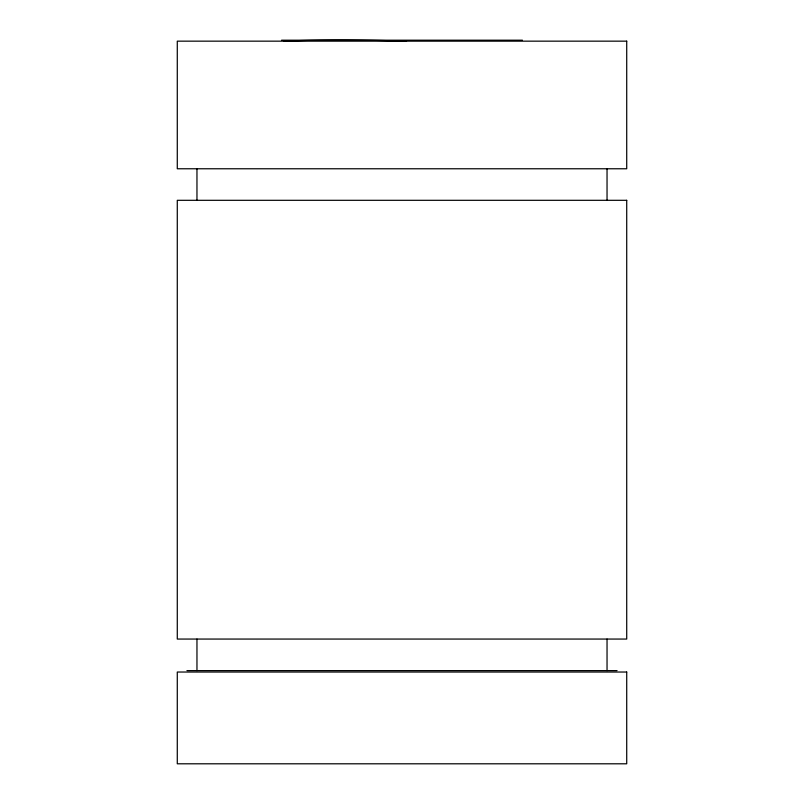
<?xml version="1.0" encoding="UTF-8"?>
<svg xmlns="http://www.w3.org/2000/svg" width="804" height="804" viewBox="0 0 804 804"><rect width="100%" height="100%" fill="white"/><g stroke="black" fill="none" stroke-linecap="round" stroke-linejoin="round"><path stroke-width="1.21" d="M281.561 40.2L522.439 40.2M186.93 670.606L617.07 670.606M607.04 168.77L607.04 200.307M607.04 639.059L607.04 670.606M196.96 168.77L196.96 200.307M196.96 639.059L196.96 670.606M283.581 41.155A171.523 13.125 1.7 0 1 406.522 41.155M626.718 41.155L177.282 41.155L177.282 168.77L626.718 168.77L626.718 41.155M626.718 200.307L177.282 200.307L177.282 639.059L626.718 639.059L626.718 200.307M626.718 672.033L177.282 672.033L177.282 763.8L626.718 763.8L626.718 672.033"/></g></svg>
